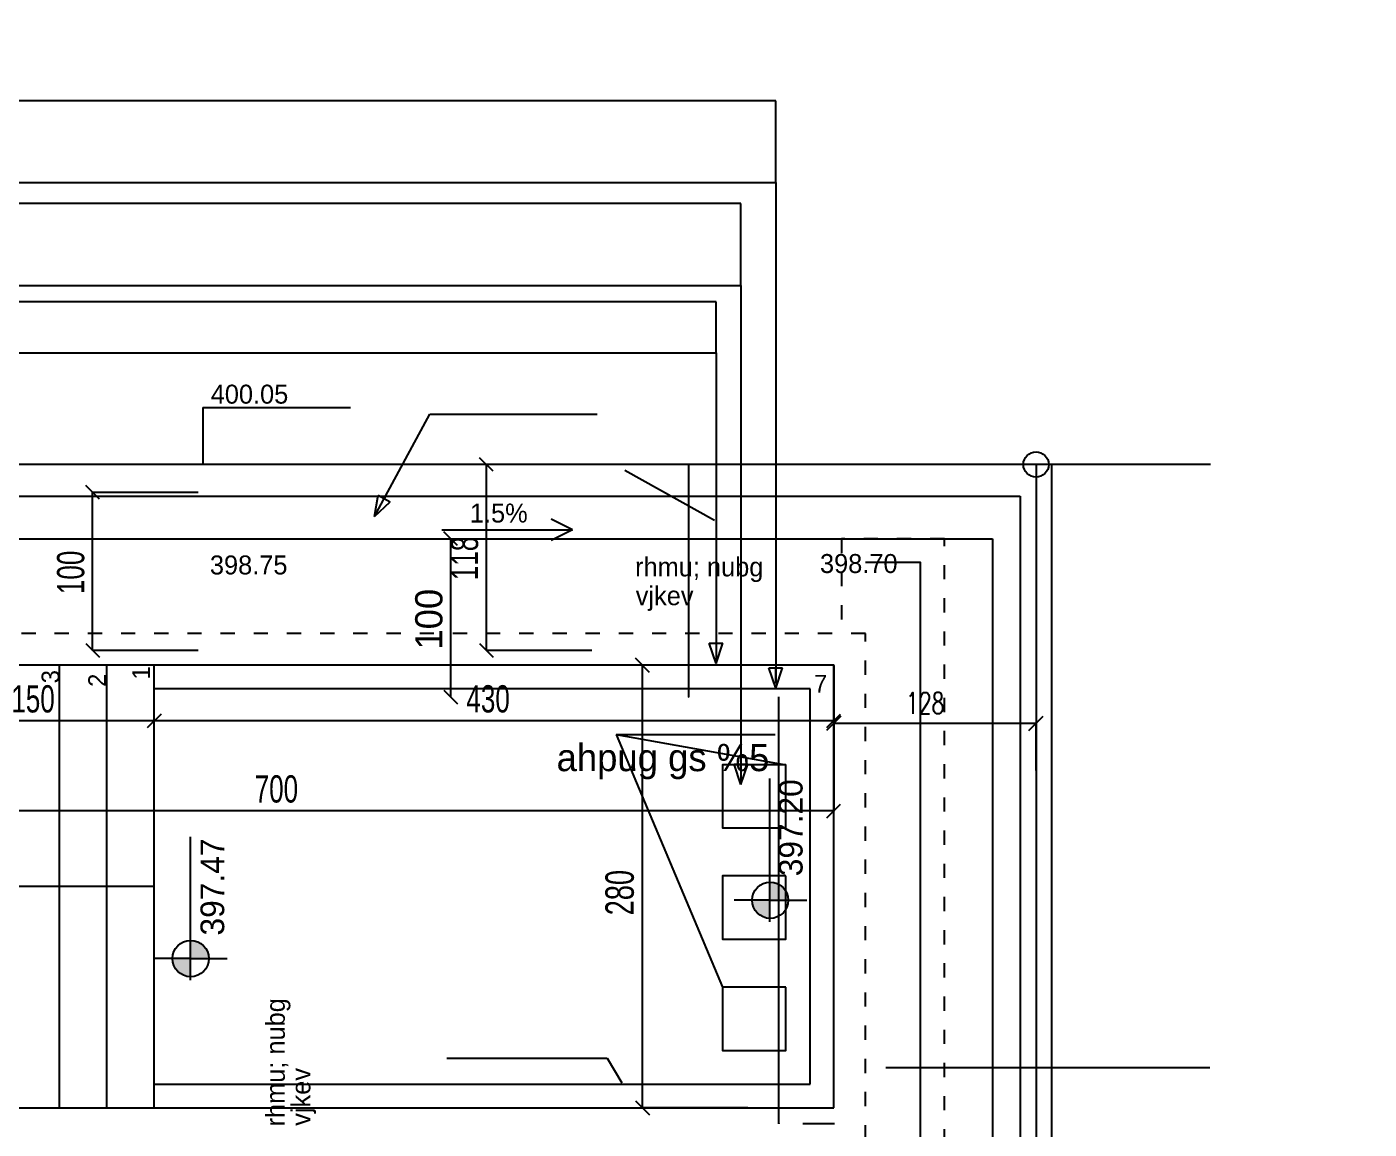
# Model space of a CAD drawing. Extents: x -17820 to -14381, y -71900 to -70262.
# Drawn here: x -15356 to -14506, y -71138 to -70440 of the extents above; entities that cross this region are included whole.
import ezdxf
from ezdxf.enums import TextEntityAlignment as Align

# ---------------------------------------------------------------- set-up
doc = ezdxf.new("R2010")
doc.units = 0
doc.header["$MEASUREMENT"] = 0
doc.linetypes.add('Dashed', pattern=[1, 0.3, -0.4, 0.3])
for name, color, linetype in [('1506', 8, 'Continuous'), ('@@ @@@@@@', 93, 'Continuous'), ('@@@', 13, 'Continuous'), ('@@@@', 32, 'Continuous'), ('@@@@ @@@', 133, 'Continuous'), ('@@@@ @@@@', 133, 'Continuous'), ('@@@@@', 13, 'Continuous'), ('@@@@@2', 1, 'Continuous'), ('@@@@@3', 13, 'Continuous'), ('@@@@@4', 211, 'Continuous'), ('@@@@@@', 1, 'Continuous'), ('@@@@@@_1', 250, 'Continuous'), ('DIMEN', 253, 'Continuous'), ('LAYOUT', 253, 'Continuous')]:
    doc.layers.add(name, color=color, linetype=linetype)
doc.styles.add('DCADTXTSTYLE1', font='MIRYL')
doc.styles.add('DCADTXTSTYLE10', font='ORON')
doc.styles.add('DCADTXTSTYLE11', font='HEBTXT')
doc.styles.add('DCADTXTSTYLE5', font='HEBSTD')
doc.styles.add('DCADTXTSTYLE8', font='ROMANS')
doc.dimstyles.new('DCADSTYLE22', dxfattribs={"dimtxt": 13.5, "dimasz": 4.5, "dimexe": 30, "dimexo": -28.468082, "dimgap": 2, "dimtad": 1, "dimdec": 4, "dimzin": 0, "dimdsep": 46, "dimtxsty": 'DCADTXTSTYLE8', "dimblk1": '_TICKMARKS_3', "dimblk2": '_TICKMARKS_3', "dimsah": 1, "dimcen": 0.09, "dimclrd": 250, "dimclre": 250, "dimclrt": 250, "dimadec": 0, "dimazin": 0, "dimtfac": 1, "dimtdec": 4, "dimtofl": 0, "dimtmove": 0, "dimatfit": 3, "dimfxl": 1, "dimtolj": 1, "dimtzin": 0, "dimarcsym": 0})
doc.dimstyles.new('DCADSTYLE23', dxfattribs={"dimtxt": 0.25, "dimasz": 0.0625, "dimexe": 0.1, "dimexo": 0.2, "dimgap": 0.1, "dimtad": 1, "dimdec": 4, "dimzin": 0, "dimdsep": 46, "dimtxsty": 'DCADTXTSTYLE11', "dimblk1": '_TICKMARKS_3', "dimblk2": '_TICKMARKS_3', "dimsah": 1, "dimcen": 0.09, "dimdle": 0.1, "dimse1": 1, "dimse2": 1, "dimclrd": 250, "dimclre": 250, "dimclrt": 51, "dimadec": 0, "dimazin": 0, "dimtfac": 1, "dimtdec": 4, "dimtofl": 0, "dimtmove": 0, "dimatfit": 3, "dimfxl": 1, "dimtolj": 1, "dimtzin": 0, "dimarcsym": 0})
doc.dimstyles.new('DCADSTYLE24', dxfattribs={"dimtxt": 17.250432, "dimasz": 4.312608, "dimexe": 0.1, "dimexo": 0.2, "dimgap": 0.1, "dimtad": 1, "dimdec": 4, "dimzin": 0, "dimdsep": 46, "dimtxsty": 'DCADTXTSTYLE11', "dimblk1": '_TICKMARKS_3', "dimblk2": '_TICKMARKS_3', "dimsah": 1, "dimcen": 0.09, "dimdle": 0.1, "dimse1": 1, "dimse2": 1, "dimclrd": 250, "dimclre": 250, "dimclrt": 51, "dimadec": 0, "dimazin": 0, "dimtfac": 1, "dimtdec": 4, "dimtofl": 0, "dimtmove": 0, "dimatfit": 3, "dimfxl": 1, "dimtolj": 1, "dimtzin": 0, "dimarcsym": 0})
doc.dimstyles.new('DCADSTYLE25', dxfattribs={"dimtxt": 18, "dimasz": 4.5, "dimexe": 0.1, "dimexo": 0.2, "dimgap": 0.1, "dimtad": 1, "dimdec": 4, "dimzin": 0, "dimdsep": 46, "dimtxsty": 'DCADTXTSTYLE11', "dimblk1": '_TICKMARKS_3', "dimblk2": '_TICKMARKS_3', "dimsah": 1, "dimcen": 0.09, "dimdle": 0.1, "dimclrd": 250, "dimclre": 250, "dimclrt": 51, "dimadec": 0, "dimazin": 0, "dimtfac": 1, "dimtdec": 4, "dimtofl": 0, "dimtmove": 0, "dimatfit": 3, "dimfxl": 1, "dimtolj": 1, "dimtzin": 0, "dimarcsym": 0})
doc.dimstyles.new('DCADSTYLE26', dxfattribs={"dimtxt": 17.250432, "dimasz": 4.312608, "dimexe": 0.1, "dimexo": 0.2, "dimgap": 0.1, "dimtad": 1, "dimdec": 4, "dimzin": 0, "dimdsep": 46, "dimtxsty": 'DCADTXTSTYLE11', "dimblk1": '_TICKMARKS_3', "dimblk2": '_TICKMARKS_3', "dimsah": 1, "dimcen": 0.09, "dimdle": 0.1, "dimclrd": 250, "dimclre": 250, "dimclrt": 51, "dimadec": 0, "dimazin": 0, "dimtfac": 1, "dimtdec": 4, "dimtofl": 0, "dimtmove": 0, "dimatfit": 3, "dimfxl": 1, "dimtolj": 1, "dimtzin": 0, "dimarcsym": 0})

# ---------------------------------------------------------------- blocks, each defined once
blk = doc.blocks.new('MIFLAS')
at = {"linetype": 'Continuous'}
h = blk.add_hatch(color=3, dxfattribs=at)
h.paths.add_polyline_path([(-12.64, 12.64, 0.410133), (-25.27, 0.18), (-12.64, 0.18)], flags=0)
h.paths.add_polyline_path([(0, 0, 0.003488), (0, 0.18), (-12.64, 0.18), (-12.64, -12.64, 0.414214), (0, 0)], flags=0)
at = {"color": 3, "linetype": 'Continuous'}
for p, q in [((-12.64, 0.18), (-12.64, 25.1)), ((-27.64, 0.18), (72.11, 0.18)), ((-12.64, 0.18), (-12.64, -25.45))]:
    blk.add_line(p, q, dxfattribs=at)
blk.add_circle((-12.64, 0), 12.64, dxfattribs=at)
blk = doc.blocks.new('_TICKMARKS_3')
at = {"color": 3, "linetype": 'Continuous'}
blk.add_line((-1, -1), (1, 1), dxfattribs=at)
blk = doc.blocks.new('*D89')
at = {"color": 250, "linetype": 'Continuous', "ltscale": 30.48, "transparency": 16777216}
for p, q in [((-14845.12, -70850.81, -39495.6), (-14845.12, -70880.81, -39495.6)), ((-14717.12, -70850.81, -39495.6), (-14717.12, -70880.81, -39495.6)), ((-14845.12, -70880.81, -39495.6), (-14717.12, -70880.81, -39495.6)), ((-14845.12, -70910.81, -39495.6), (-14845.12, -70880.81, -39495.6)), ((-14717.12, -70910.81, -39495.6), (-14717.12, -70880.81, -39495.6))]:
    blk.add_line(p, q, dxfattribs=at)
at = {"layer": 'DEFPOINTS', "color": 250, "linetype": 'Continuous', "ltscale": 30.48, "transparency": 16777216}
for p in [(-14717.12, -70844.12, -39495.6), (-14845.12, -70879.28, -39495.6), (-14845.12, -70880.81, -39495.6)]:
    blk.add_point(p, dxfattribs=at)
at = {"color": 3, "linetype": 'Continuous', "ltscale": 30.48, "transparency": 16777216, "xscale": 4.5, "yscale": 4.5, "zscale": 4.5, "rotation": 180}
blk.add_blockref('_TICKMARKS_3', (-14845.12, -70880.81, -39495.6), dxfattribs=at)
at = {"color": 3, "linetype": 'Continuous', "ltscale": 30.48, "transparency": 16777216, "xscale": 4.5, "yscale": 4.5, "zscale": 4.5}
blk.add_blockref('_TICKMARKS_3', (-14717.12, -70880.81, -39495.6), dxfattribs=at)
at = {"color": 250, "linetype": 'Continuous', "ltscale": 30.48, "transparency": 16777216, "style": 'DCADTXTSTYLE8', "width": 0.703571}
blk.add_text('128', height=13.5, dxfattribs=at).set_placement((-14799.49, -70878.81, -39495.6), align=Align.BOTTOM_LEFT)
blk = doc.blocks.new('*D91')
at = {"color": 250, "linetype": 'Continuous', "transparency": 16777216}
blk.add_line((-14879.91, -70984.22, 116837.27), (-14879.91, -70864.02, 116837.27), dxfattribs=at)
at = {"layer": 'DEFPOINTS', "color": 250, "linetype": 'Continuous', "transparency": 16777216}
for p in [(-14936.9, -70864.12, 116837.27), (-14879.91, -70864.12, 116837.27), (-14936.9, -70984.12, 116837.27)]:
    blk.add_point(p, dxfattribs=at)
at = {"color": 3, "linetype": 'Continuous', "transparency": 16777216, "xscale": 0.06250000000000001, "yscale": 0.06250000000000001, "zscale": 0.06250000000000001}
for p, rotation in [((-14879.91, -70864.12, 116837.27), 90), ((-14879.91, -70984.12, 116837.27), 270)]:
    blk.add_blockref('_TICKMARKS_3', p, dxfattribs=dict(at, rotation=rotation))
at = {"color": 51, "linetype": 'Continuous', "ltscale": 30.48, "transparency": 16777216, "style": 'DCADTXTSTYLE11'}
blk.add_text('120', height=0.25, rotation=90, dxfattribs=at).set_placement((-14880.01, -70924.43, 116837.27), align=Align.BOTTOM_LEFT)
blk = doc.blocks.new('*D92')
at = {"color": 250, "linetype": 'Continuous', "transparency": 16777216}
blk.add_line((-14879.91, -71134.22, 116837.27), (-14879.91, -70984.02, 116837.27), dxfattribs=at)
at = {"layer": 'DEFPOINTS', "color": 250, "linetype": 'Continuous', "transparency": 16777216}
for p in [(-14936.9, -70984.12, 116837.27), (-14879.91, -70984.12, 116837.27), (-14936.9, -71134.12, 116837.27)]:
    blk.add_point(p, dxfattribs=at)
at = {"color": 3, "linetype": 'Continuous', "transparency": 16777216, "xscale": 0.06250000000000001, "yscale": 0.06250000000000001, "zscale": 0.06250000000000001}
for p, rotation in [((-14879.91, -70984.12, 116837.27), 90), ((-14879.91, -71134.12, 116837.27), 270)]:
    blk.add_blockref('_TICKMARKS_3', p, dxfattribs=dict(at, rotation=rotation))
at = {"color": 51, "linetype": 'Continuous', "ltscale": 30.48, "transparency": 16777216, "style": 'DCADTXTSTYLE11'}
blk.add_text('150', height=0.25, rotation=90, dxfattribs=at).set_placement((-14880.01, -71059.43, 116837.27), align=Align.BOTTOM_LEFT)
blk = doc.blocks.new('*D93')
at = {"color": 250, "linetype": 'Continuous', "transparency": 16777216}
blk.add_line((-15087.45, -70864.22, 116837.27), (-15087.45, -70764.02, 116837.27), dxfattribs=at)
at = {"layer": 'DEFPOINTS', "color": 250, "linetype": 'Continuous', "transparency": 16777216}
for p in [(-15087.45, -70764.12, 116837.27), (-14945.14, -70764.12, 116837.27), (-15036.83, -70864.12, 116837.27)]:
    blk.add_point(p, dxfattribs=at)
at = {"color": 3, "linetype": 'Continuous', "transparency": 16777216, "xscale": 4.312607917785646, "yscale": 4.312607917785646, "zscale": 4.312607917785646}
for p, rotation in [((-15087.45, -70764.12, 116837.27), 90), ((-15087.45, -70864.12, 116837.27), 270)]:
    blk.add_blockref('_TICKMARKS_3', p, dxfattribs=dict(at, rotation=rotation))
at = {"color": 51, "linetype": 'Continuous', "ltscale": 30.48, "transparency": 16777216, "style": 'DCADTXTSTYLE11'}
blk.add_text('100', height=17.25, rotation=90, dxfattribs=at).set_placement((-15087.55, -70834.24, 116837.27), align=Align.BOTTOM_LEFT)
blk = doc.blocks.new('*D94')
at = {"color": 250, "linetype": 'Continuous', "transparency": 16777216}
blk.add_line((-14936.9, -70864.22, 116837.27), (-14936.9, -70717.02, 116837.27), dxfattribs=at)
at = {"layer": 'DEFPOINTS', "color": 250, "linetype": 'Continuous', "transparency": 16777216}
for p in [(-14936.9, -70717.12, 116837.27), (-14794.58, -70717.12, 116837.27), (-14886.27, -70864.12, 116837.27)]:
    blk.add_point(p, dxfattribs=at)
at = {"color": 3, "linetype": 'Continuous', "transparency": 16777216, "xscale": 0.06250000000000001, "yscale": 0.06250000000000001, "zscale": 0.06250000000000001}
for p, rotation in [((-14936.9, -70717.12, 116837.27), 90), ((-14936.9, -70864.12, 116837.27), 270)]:
    blk.add_blockref('_TICKMARKS_3', p, dxfattribs=dict(at, rotation=rotation))
at = {"color": 51, "linetype": 'Continuous', "ltscale": 30.48, "transparency": 16777216, "style": 'DCADTXTSTYLE11'}
blk.add_text('147', height=0.25, rotation=90, dxfattribs=at).set_placement((-14937, -70790.95, 116837.27), align=Align.BOTTOM_LEFT)
blk = doc.blocks.new('*D99')
at = {"color": 250, "linetype": 'Continuous', "transparency": 16777216}
for p, q in [((-14899.34, -70844.12, 116837.27), (-14966.24, -70844.12, 116837.27)), ((-14966.14, -71124.22, 116837.27), (-14966.14, -70844.02, 116837.27)), ((-14899.39, -71124.12, 116837.27), (-14966.24, -71124.12, 116837.27))]:
    blk.add_line(p, q, dxfattribs=at)
at = {"layer": 'DEFPOINTS', "color": 250, "linetype": 'Continuous', "transparency": 16777216}
for p in [(-14966.14, -70844.12, 116837.27), (-14899.14, -70844.12, 116837.27), (-14899.19, -71124.12, 116837.27)]:
    blk.add_point(p, dxfattribs=at)
at = {"color": 3, "linetype": 'Continuous', "transparency": 16777216, "xscale": 4.5, "yscale": 4.5, "zscale": 4.5}
for p, rotation in [((-14966.14, -70844.12, 116837.27), 90), ((-14966.14, -71124.12, 116837.27), 270)]:
    blk.add_blockref('_TICKMARKS_3', p, dxfattribs=dict(at, rotation=rotation))
at = {"color": 51, "linetype": 'Continuous', "ltscale": 30.48, "transparency": 16777216, "style": 'DCADTXTSTYLE11', "width": 0.714286}
blk.add_text('280', height=18, rotation=90, dxfattribs=at).set_placement((-14966.24, -71002.33, 116837.27), align=Align.BOTTOM_LEFT)
blk = doc.blocks.new('*D100')
at = {"color": 250, "linetype": 'Continuous', "transparency": 16777216}
for p, q in [((-14998.09, -70717.12, 116837.27), (-15064.99, -70717.12, 116837.27)), ((-15064.89, -70834.84, 116837.27), (-15064.89, -70717.02, 116837.27)), ((-14998.14, -70834.74, 116837.27), (-15064.99, -70834.74, 116837.27))]:
    blk.add_line(p, q, dxfattribs=at)
at = {"layer": 'DEFPOINTS', "color": 250, "linetype": 'Continuous', "transparency": 16777216}
for p in [(-15064.89, -70717.12, 116837.27), (-14997.89, -70717.12, 116837.27), (-14997.94, -70834.74, 116837.27)]:
    blk.add_point(p, dxfattribs=at)
at = {"color": 3, "linetype": 'Continuous', "transparency": 16777216, "xscale": 4.312607917785646, "yscale": 4.312607917785646, "zscale": 4.312607917785646}
for p, rotation in [((-15064.89, -70717.12, 116837.27), 90), ((-15064.89, -70834.74, 116837.27), 270)]:
    blk.add_blockref('_TICKMARKS_3', p, dxfattribs=dict(at, rotation=rotation))
at = {"color": 51, "linetype": 'Continuous', "ltscale": 30.48, "transparency": 16777216, "style": 'DCADTXTSTYLE11', "width": 0.714286}
blk.add_text('118', height=17.25, rotation=90, dxfattribs=at).set_placement((-15064.99, -70790.3, 116837.27), align=Align.BOTTOM_LEFT)
blk = doc.blocks.new('*D101')
at = {"color": 250, "linetype": 'Continuous', "transparency": 16777216}
for p, q in [((-14845.12, -70844.32, 116837.27), (-14845.12, -70936.37, 116837.27)), ((-15545.12, -70875.11, 116837.27), (-15545.12, -70936.37, 116837.27)), ((-14845.02, -70936.27, 116837.27), (-15545.22, -70936.27, 116837.27))]:
    blk.add_line(p, q, dxfattribs=at)
at = {"layer": 'DEFPOINTS', "color": 250, "linetype": 'Continuous', "transparency": 16777216}
for p in [(-14845.12, -70844.12, 116837.27), (-15545.12, -70874.91, 116837.27), (-15545.12, -70936.27, 116837.27)]:
    blk.add_point(p, dxfattribs=at)
at = {"color": 3, "linetype": 'Continuous', "transparency": 16777216, "xscale": 4.312607917785646, "yscale": 4.312607917785646, "zscale": 4.312607917785646, "rotation": 180}
blk.add_blockref('_TICKMARKS_3', (-15545.12, -70936.27, 116837.27), dxfattribs=at)
at = {"color": 3, "linetype": 'Continuous', "transparency": 16777216, "xscale": 4.312607917785646, "yscale": 4.312607917785646, "zscale": 4.312607917785646}
blk.add_blockref('_TICKMARKS_3', (-14845.12, -70936.27, 116837.27), dxfattribs=at)
at = {"color": 51, "linetype": 'Continuous', "ltscale": 30.48, "transparency": 16777216, "style": 'DCADTXTSTYLE11', "width": 0.714286}
blk.add_text('700', height=17.25, rotation=360, dxfattribs=at).set_placement((-15211.55, -70936.17, 116837.27), align=Align.BOTTOM_LEFT)
blk = doc.blocks.new('*D104')
at = {"color": 250, "linetype": 'Continuous', "transparency": 16777216}
for p, q in [((-15275.02, -70879.28, 116837.27), (-15425.22, -70879.28, 116837.27)), ((-15425.12, -70936.07, 116837.27), (-15425.12, -70879.18, 116837.27)), ((-15275.12, -70936.07, 116837.27), (-15275.12, -70879.18, 116837.27))]:
    blk.add_line(p, q, dxfattribs=at)
at = {"layer": 'DEFPOINTS', "color": 250, "linetype": 'Continuous', "transparency": 16777216}
for p in [(-15425.12, -70879.28, 116837.27), (-15425.12, -70936.27, 116837.27), (-15275.12, -70936.27, 116837.27)]:
    blk.add_point(p, dxfattribs=at)
at = {"color": 3, "linetype": 'Continuous', "transparency": 16777216, "xscale": 4.312607917785646, "yscale": 4.312607917785646, "zscale": 4.312607917785646, "rotation": 180}
blk.add_blockref('_TICKMARKS_3', (-15425.12, -70879.28, 116837.27), dxfattribs=at)
at = {"color": 3, "linetype": 'Continuous', "transparency": 16777216, "xscale": 4.312607917785646, "yscale": 4.312607917785646, "zscale": 4.312607917785646}
blk.add_blockref('_TICKMARKS_3', (-15275.12, -70879.28, 116837.27), dxfattribs=at)
at = {"color": 51, "linetype": 'Continuous', "ltscale": 30.48, "transparency": 16777216, "style": 'DCADTXTSTYLE11', "width": 0.714286}
blk.add_text('150', height=17.25, rotation=360, dxfattribs=at).set_placement((-15365.53, -70879.18, 116837.27), align=Align.BOTTOM_LEFT)
blk = doc.blocks.new('*D105')
at = {"color": 250, "linetype": 'Continuous', "transparency": 16777216}
for p, q in [((-14845.02, -70879.28, 116837.27), (-15275.22, -70879.28, 116837.27)), ((-15275.12, -70936.07, 116837.27), (-15275.12, -70879.18, 116837.27)), ((-14845.12, -70936.07, 116837.27), (-14845.12, -70879.18, 116837.27))]:
    blk.add_line(p, q, dxfattribs=at)
at = {"layer": 'DEFPOINTS', "color": 250, "linetype": 'Continuous', "transparency": 16777216}
for p in [(-15275.12, -70879.28, 116837.27), (-15275.12, -70936.27, 116837.27), (-14845.12, -70936.27, 116837.27)]:
    blk.add_point(p, dxfattribs=at)
at = {"color": 3, "linetype": 'Continuous', "transparency": 16777216, "xscale": 4.312607917785646, "yscale": 4.312607917785646, "zscale": 4.312607917785646, "rotation": 180}
blk.add_blockref('_TICKMARKS_3', (-15275.12, -70879.28, 116837.27), dxfattribs=at)
at = {"color": 3, "linetype": 'Continuous', "transparency": 16777216, "xscale": 4.312607917785646, "yscale": 4.312607917785646, "zscale": 4.312607917785646}
blk.add_blockref('_TICKMARKS_3', (-14845.12, -70879.28, 116837.27), dxfattribs=at)
at = {"color": 51, "linetype": 'Continuous', "ltscale": 30.48, "transparency": 16777216, "style": 'DCADTXTSTYLE11', "width": 0.714286}
blk.add_text('430', height=17.25, rotation=360, dxfattribs=at).set_placement((-15077.58, -70879.18, 116837.27), align=Align.BOTTOM_LEFT)
blk = doc.blocks.new('*D106')
at = {"color": 250, "linetype": 'Continuous', "transparency": 16777216}
for p, q in [((-15247.29, -70734.74, 116837.27), (-15314.19, -70734.74, 116837.27)), ((-15314.09, -70834.84, 116837.27), (-15314.09, -70734.64, 116837.27)), ((-15247.34, -70834.74, 116837.27), (-15314.19, -70834.74, 116837.27))]:
    blk.add_line(p, q, dxfattribs=at)
at = {"layer": 'DEFPOINTS', "color": 250, "linetype": 'Continuous', "transparency": 16777216}
for p in [(-15314.09, -70734.74, 116837.27), (-15247.09, -70734.74, 116837.27), (-15247.14, -70834.74, 116837.27)]:
    blk.add_point(p, dxfattribs=at)
at = {"color": 3, "linetype": 'Continuous', "transparency": 16777216, "xscale": 4.312607917785646, "yscale": 4.312607917785646, "zscale": 4.312607917785646}
for p, rotation in [((-15314.09, -70734.74, 116837.27), 90), ((-15314.09, -70834.74, 116837.27), 270)]:
    blk.add_blockref('_TICKMARKS_3', p, dxfattribs=dict(at, rotation=rotation))
at = {"color": 51, "linetype": 'Continuous', "ltscale": 30.48, "transparency": 16777216, "style": 'DCADTXTSTYLE11', "width": 0.714286}
blk.add_text('100', height=17.25, rotation=90, dxfattribs=at).set_placement((-15314.19, -70799.11, 116837.27), align=Align.BOTTOM_LEFT)
blk = doc.blocks.new('29E2AC')
at = {"color": 250, "linetype": 'Continuous'}
for p, q in [((56.55, 0), (139.19, 0)), ((139.19, 0), (125.61, 6.79)), ((139.19, 0), (125.61, -6.79))]:
    blk.add_line(p, q, dxfattribs=at)

msp = doc.modelspace()

# ---------------------------------------------------------------- linework, layer by layer
at = {"layer": '1506', "color": 253, "linetype": 'Continuous'}
msp.add_line((-14920.54332, -70752.58711, 119239.57053), (-14977.39645, -70720.81263, 119239.57053), dxfattribs=at)
at = {"layer": '1506', "color": 8, "linetype": 'Continuous', "ltscale": 30.48}
msp.add_line((-14988.45316, -71092.6293, -39495.6), (-14979.30658, -71108.23465, -39495.6), dxfattribs=at)
at = {"layer": '@@ @@@@@@', "color": 93, "linetype": 'Dashed', "ltscale": 30, "elevation": 116837.27053}
msp.add_lwpolyline([(-14840.12315, -71144.11878), (-14840.12316, -71188.71292), (-14775.12316, -71188.71291), (-14775.12313, -70764.11879), (-14840.12313, -70764.11879), (-14840.12316, -70824.11878)], dxfattribs=at)
msp.add_lwpolyline([(-14825.12316, -71144.11629), (-14825.12316, -70824.11629), (-15565.12316, -70824.11629), (-15565.12316, -71144.11629)], close=True, dxfattribs=at)
at = {"layer": '@@@', "color": 13, "linetype": 'Continuous'}
for p, q in [((-14707.12315, -70717.11879, 116837.27053), (-15557.15893, -70717.11879, 116837.27053)), ((-14707.12315, -71517.15471, 116837.27053), (-14707.12315, -70717.11879, 116837.27053)), ((-15792.12315, -70737.11879, 116837.27053), (-14727.12315, -70737.11879, 116837.27053)), ((-14727.12315, -70737.11879, 116837.27053), (-14727.12315, -71517.15471, 116837.27053))]:
    msp.add_line(p, q, dxfattribs=at)
msp.add_circle((-14717.12315, -70717.11879, 116837.27053), 8, dxfattribs=at)
at = {"layer": '@@@@', "color": 131, "linetype": 'Continuous'}
for p, q in [((-15792.12315, -70764.11879, 116837.27053), (-14744.74374, -70764.11879, 116837.27053)), ((-15792.12315, -70764.11879, 116837.27053), (-14754.74374, -70764.11879, 116837.27053)), ((-14744.74374, -70764.11879, 116837.27053), (-14744.74374, -71516.69716, 116837.27053))]:
    msp.add_line(p, q, dxfattribs=at)
at = {"layer": '@@@@ @@@@', "color": 5, "linetype": 'Continuous', "elevation": 116837.27053}
for points in [[(-14606.77773, -70717.11879), (-15557.15893, -70717.11879)], [(-14717.12315, -70717.11879), (-14717.12315, -71517.15471)]]:
    msp.add_lwpolyline(points, dxfattribs=at)
at = {"layer": '@@@@@2', "color": 1, "linetype": 'Continuous'}
for p, q in [((-14881.83616, -70538.72613, 116837.27053), (-14881.83616, -70855.71178, 116837.27053)), ((-14881.83616, -70538.72613, 116837.27053), (-14881.83616, -70855.71178, 116837.27053)), ((-14903.87887, -70603.81164, 116837.27053), (-14903.87887, -70919.65966, 116837.27053)), ((-14903.87887, -70603.81164, 116837.27053), (-14903.87887, -70919.65966, 116837.27053)), ((-14919.56029, -70646.53845, 116837.27053), (-14919.56029, -70843.0766, 116837.27053)), ((-14919.56029, -70646.53845, 116837.27053), (-14919.56029, -70843.0766, 116837.27053)), ((-15244.25524, -70681.07941, 116837.27053), (-15150.84867, -70681.07941, 116837.27053)), ((-15244.25524, -70681.07941, 116837.27053), (-15244.25524, -70717.11879, 116837.27053)), ((-15135.67979, -70749.96506, 116837.27053), (-15100.63689, -70685.32703, 116837.27053)), ((-15135.67979, -70749.96506, 116837.27053), (-15100.63689, -70685.32703, 116837.27053)), ((-15100.63689, -70685.32703, 116837.27053), (-14994.90922, -70685.32703, 116837.27053)), ((-15335.12316, -71124.11629, 116837.27053), (-15335.12316, -70844.11629, 116837.27053)), ((-15305.12316, -71124.11629, 116837.27053), (-15305.12316, -70844.11629, 116837.27053)), ((-15275.12316, -71124.11629, 116837.27053), (-15275.12316, -70844.11629, 116837.27053)), ((-14982.83819, -70887.93122, 116837.27053), (-14882.16688, -70887.93122, 116837.27053)), ((-14982.83819, -70887.93122, 116837.27053), (-14915.4812, -71047.84421, 116837.27053)), ((-14982.83819, -70887.93122, 116837.27053), (-14875.5107, -70907.04889, 116837.27053)), ((-15089.99629, -71092.6293, 116837.27053), (-14988.45316, -71092.6293, 116837.27053)), ((-14607.24101, -71098.85629, 116837.27053), (-14812.17695, -71098.85629, 116837.27053)), ((-14864.74374, -71134.11879, 116837.27053), (-14844.74374, -71134.11879, 116837.27053))]:
    msp.add_line(p, q, dxfattribs=at)
at = {"layer": '@@@@@2', "color": 1, "linetype": 'Continuous', "elevation": 116837.27053}
for points in [[(-14881.83616, -70486.93722), (-15465.9747, -70486.93722), (-15465.9747, -70538.72613), (-14881.83616, -70538.72613)], [(-14903.87887, -70552.02274), (-15506.00975, -70552.02274), (-15506.00975, -70603.81164), (-14903.87887, -70603.81164)], [(-14919.56029, -70614.14776), (-15386.19605, -70614.14776), (-15386.19605, -70646.53845), (-14919.56029, -70646.53845)]]:
    msp.add_lwpolyline(points, close=True, dxfattribs=at)
at = {"layer": '@@@@@3', "color": 13, "linetype": 'Continuous', "elevation": 116837.27053}
for points in [[(-14875.4812, -70907.04889), (-14915.4812, -70907.04889), (-14915.4812, -70947.04889), (-14875.4812, -70947.04889)], [(-14875.4812, -70977.44655), (-14915.4812, -70977.44655), (-14915.4812, -71017.44655), (-14875.4812, -71017.44655)], [(-14875.4812, -71047.84421), (-14915.4812, -71047.84421), (-14915.4812, -71087.84421), (-14875.4812, -71087.84421)]]:
    msp.add_lwpolyline(points, close=True, dxfattribs=at)
at = {"layer": '@@@@@4', "color": 211, "linetype": 'Continuous'}
for p, q in [((-14860.12316, -70859.11629, 116837.27053), (-15274.58849, -70859.11629, 116837.27053)), ((-14860.12316, -71109.11629, 116837.27053), (-14860.12316, -70859.11629, 116837.27053)), ((-15274.58849, -71109.11629, 116837.27053), (-14860.12316, -71109.11629, 116837.27053))]:
    msp.add_line(p, q, dxfattribs=at)
at = {"layer": '@@@@@4', "color": 211, "linetype": 'Continuous', "elevation": 116837.27053}
msp.add_lwpolyline([(-14825.12315, -71144.11879), (-14825.12316, -71173.71291), (-14790.12316, -71173.71291), (-14790.12313, -70779.11879), (-14825.12314, -70779.11879)], dxfattribs=at)
msp.add_lwpolyline([(-14845.12316, -71124.11629), (-14845.12316, -70844.11629), (-15545.12316, -70844.11629), (-15545.12316, -71124.11629)], close=True, dxfattribs=at)
at = {"layer": '@@@@@@_1', "color": 250, "linetype": 'Continuous', "ltscale": 30.48}
msp.add_line((-15275.12316, -70984.11629, -39495.6), (-15423.23282, -70984.11629, -39495.6), dxfattribs=at)
at = {"layer": 'LAYOUT', "color": 250, "linetype": 'Continuous', "ltscale": 30.48}
for p, q in [((-15135.67979, -70749.96506), (-15133.30484, -70736.53578)), ((-15135.67979, -70749.96506), (-15125.72227, -70740.6466)), ((-15133.30484, -70736.53578), (-15125.72227, -70740.6466)), ((-14919.56029, -70843.0766), (-14923.87289, -70830.13878)), ((-14923.87289, -70830.13878), (-14915.24768, -70830.13878)), ((-14919.56029, -70843.0766), (-14915.24768, -70830.13878)), ((-14881.83616, -70858.67264), (-14886.14877, -70845.73482)), ((-14886.14877, -70845.73482), (-14877.52355, -70845.73482)), ((-14881.83616, -70858.67264), (-14877.52355, -70845.73482)), ((-14903.87887, -70919.65966), (-14908.19148, -70906.72184)), ((-14908.19148, -70906.72184), (-14899.56626, -70906.72184)), ((-14903.87887, -70919.65966), (-14899.56626, -70906.72184))]:
    msp.add_line(p, q, dxfattribs=at)
at = {"layer": 'LAYOUT', "color": 253, "linetype": 'Continuous', "ltscale": 30.48}
for p, q in [((-15128.71531, -70737.11879), (-15129.51355, -70738.59119)), ((-14919.56029, -70824.11629), (-14919.56029, -70830.13878)), ((-14881.83616, -70855.71178), (-14881.83616, -70845.73482)), ((-14903.87887, -70907.04889), (-14903.87887, -70906.72184))]:
    msp.add_line(p, q, dxfattribs=at)

# ---------------------------------------------------------------- block references
at = {"layer": '@@@@@', "color": 13, "linetype": 'Continuous', "ltscale": 27.70471, "xscale": 0.9089471627958119, "yscale": 0.9089471627667081, "zscale": 0.9089471627958119, "rotation": 90}
for p in [(-14885.34939, -70981.29228, 116837.27053), (-15252.05531, -71018.22084, 116837.27053)]:
    msp.add_blockref('MIFLAS', p, dxfattribs=at)
at = {"layer": '@@@@@3', "color": 13, "linetype": 'Continuous', "ltscale": 30.48}
msp.add_blockref('29E2AC', (-15149.57407, -70758.44419, 116837.27053), dxfattribs=at)

# ---------------------------------------------------------------- texts
at = {"layer": '@@@@', "color": 32, "linetype": 'Continuous', "style": 'DCADTXTSTYLE1'}
for s, p in [('rhmu; nubg', (-14970.82192, -70787.89736, 131072.601)), ('vjkev', (-14970.40035, -70806.11316, 131072.601))]:
    msp.add_text(s, height=12, dxfattribs=at).set_placement(p)
for s, p in [('rhmu; nubg', (-15192.46224, -71135.92743, 131072.601)), ('vjkev', (-15176.29664, -71135.50585, 131072.601))]:
    msp.add_text(s, height=12, rotation=90, dxfattribs=at).set_placement(p)
at = {"layer": '@@@@ @@@@', "color": 51, "linetype": 'Continuous', "style": 'DCADTXTSTYLE11'}
for s, p in [('400.05', (-15239.36459, -70678.6054, 116837.27053)), ('1.5%', (-15075.35892, -70753.8322, 116837.27053)), ('398.75', (-15239.8784, -70786.67198, 116837.27053)), ('398.70', (-14853.8308, -70785.76866, 116837.27053))]:
    msp.add_text(s, height=12, dxfattribs=at).set_placement(p)
for s, p in [('397.20', (-14864.84148, -70977.61217, 116837.27053)), ('397.47', (-15230.82412, -71015.12352, 116837.27053))]:
    msp.add_text(s, height=15, rotation=90, dxfattribs=at).set_placement(p)
at = {"layer": 'DIMEN', "color": 51, "linetype": 'Continuous', "ltscale": 47.625}
for s, style, p in [('1', 'DCADTXTSTYLE1', (-15289.0645, -70853.17459, 116837.27053)), ('3', 'DCADTXTSTYLE10', (-15346.37344, -70855.54692, 116837.27053)), ('2', 'DCADTXTSTYLE10', (-15316.85352, -70857.8074, 116837.27053))]:
    msp.add_text(s, height=11.25028, rotation=90, dxfattribs=dict(at, style=style)).set_placement(p, align=Align.TOP_LEFT)
at = {"layer": 'DIMEN', "color": 51, "linetype": 'Continuous', "ltscale": 47.625, "style": 'DCADTXTSTYLE10'}
msp.add_text('7', height=11.25028, dxfattribs=at).set_placement((-14857.63256, -70850.20851, 116837.27053), align=Align.TOP_LEFT)
at = {"layer": 'LAYOUT', "color": 253, "linetype": 'Continuous', "ltscale": 30.48, "style": 'DCADTXTSTYLE5'}
msp.add_text('ahpug gs %5', height=17.2504317, dxfattribs=at).set_placement((-15020.50234, -70916.30405), align=Align.BOTTOM_LEFT)

# ---------------------------------------------------------------- dimensions: what is measured, and where the dimension line sits
at = {"layer": '@@@@ @@@', "color": 250, "linetype": 'Continuous'}
for base, p1, p2, dimstyle, picture, middle in [((-15064.89327, -70834.73937, 116837.27053), (-14997.94268, -70834.73937, 116837.27053), (-14997.89457, -70717.11879, 116837.27053), 'DCADSTYLE26', '*D100', (-15064.89327, -70775.92908, 116837.27053)), ((-14936.89867, -70864.11879, 116837.27053), (-14886.27321, -70864.11879, 116837.27053), (-14794.58491, -70717.11879, 116837.27053), 'DCADSTYLE23', '*D94', (-14936.89867, -70790.61879, 116837.27053)), ((-15314.08644, -70834.73937, 116837.27053), (-15247.13584, -70834.73937, 116837.27053), (-15247.08773, -70734.73937, 116837.27053), 'DCADSTYLE26', '*D106', (-15314.08644, -70784.73937, 116837.27053)), ((-15087.45117, -70864.11879, 116837.27053), (-15036.82571, -70864.11879, 116837.27053), (-14945.1374, -70764.11879, 116837.27053), 'DCADSTYLE24', '*D93', (-15087.45117, -70814.11879, 116837.27053)), ((-14966.14289, -71124.11629, 116837.27053), (-14899.19229, -71124.11629, 116837.27053), (-14899.14418, -70844.11629, 116837.27053), 'DCADSTYLE25', '*D99', (-14966.14289, -70984.11629, 116837.27053)), ((-14879.90719, -70984.11879, 116837.27053), (-14936.89867, -70984.11879, 116837.27053), (-14936.89867, -70864.11879, 116837.27053), 'DCADSTYLE23', '*D91', (-14879.90719, -70924.11879, 116837.27053)), ((-14879.90719, -71134.11879, 116837.27053), (-14936.89867, -71134.11879, 116837.27053), (-14936.89867, -70984.11879, 116837.27053), 'DCADSTYLE23', '*D92', (-14879.90719, -71059.11879, 116837.27053))]:
    dim = msp.add_linear_dim(base=base, p1=p1, p2=p2, angle=90, dimstyle=dimstyle, dxfattribs=at)
    dim.commit()
    dim.dimension.update_dxf_attribs({"geometry": picture, "text_midpoint": middle})
for base, p1, p2, picture, middle in [((-14845.12316, -70936.27122, 116837.27053), (-14845.12316, -70844.11629, 116837.27053), (-15545.12316, -70874.91402, 116837.27053), '*D101', (-15195.12316, -70936.27122, 116837.27053)), ((-15275.12316, -70879.27974, 116837.27053), (-15275.12316, -70936.27122, 116837.27053), (-15425.12316, -70936.27122, 116837.27053), '*D104', (-15350.12316, -70879.27974, 116837.27053)), ((-14845.12316, -70879.27974, 116837.27053), (-14845.12316, -70936.27122, 116837.27053), (-15275.12316, -70936.27122, 116837.27053), '*D105', (-15060.12316, -70879.27974, 116837.27053))]:
    dim = msp.add_linear_dim(base=base, p1=p1, p2=p2, dimstyle='DCADSTYLE26', dxfattribs=at)
    dim.commit()
    dim.dimension.update_dxf_attribs({"geometry": picture, "text_midpoint": middle})
at = {"layer": '@@@@@@', "color": 250, "linetype": 'Continuous', "ltscale": 30.48}
dim = msp.add_linear_dim(base=(-14845.12316, -70880.81166, -39495.6), p1=(-14845.12316, -70879.27974, -39495.6), p2=(-14717.12316, -70844.11629, -39495.6), dimstyle='DCADSTYLE22', dxfattribs=at)
dim.commit()
dim.dimension.update_dxf_attribs({"geometry": '*D89', "text_midpoint": (-14781.12316, -70880.81166, -39495.6)})

doc.saveas('drawing.dxf')
